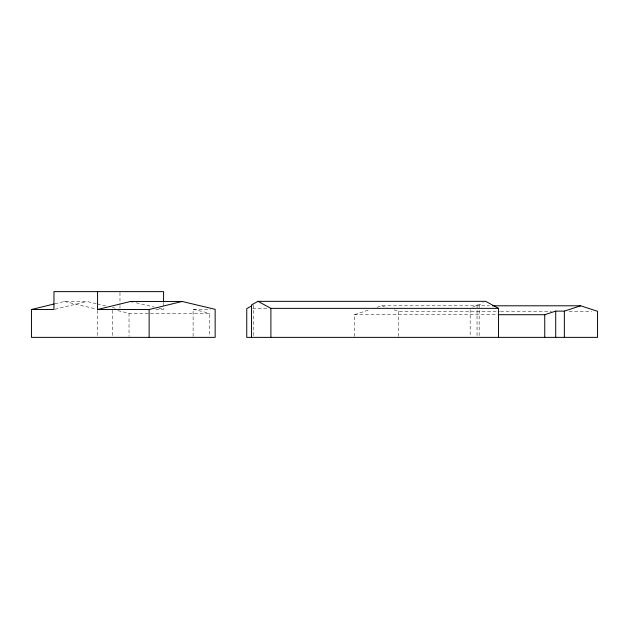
<?xml version="1.0" encoding="UTF-8"?>
<svg xmlns="http://www.w3.org/2000/svg" width="629" height="629" viewBox="0 0 629 629"><rect width="100%" height="100%" fill="white"/><g stroke="black" fill="none" stroke-linecap="round" stroke-linejoin="round"><path stroke-width="0.47" stroke-dasharray="3.15 2.36" d="M472.749 307.211L477.041 304.884L479.156 304.884L483.229 302.667M354.379 336.429L354.379 314.697L369.844 309.657M377.117 307.282L381.669 305.796L489.504 305.796M55.022 303.76L64.457 301.464L86.967 301.464L96.394 303.713M54.904 309.279L86.967 301.464M252.63 308.611L268.308 308.611M155.819 309.326L163.571 309.326L163.571 307.463M193.111 336.405L193.111 309.326L210.353 309.326M394.108 309.853L398.55 311.308L499.52 311.308M500.503 311.308L551.476 311.308M569.119 311.308L591.669 311.308M117.938 310.655L129.031 313.297L149.458 313.297M150.433 313.297L209.756 313.297L209.756 336.413M354.379 314.697L497.641 314.697M193.111 309.326L209.756 313.297M136.226 302.808L154.144 307.078M158.862 308.202L163.571 309.326M97.338 303.933L105.829 305.953M112.426 307.534L115.256 308.202M64.457 301.464L96.52 309.106M381.669 305.796L387 307.534M479.156 304.884L479.156 336.421M477.041 304.884L477.041 336.421M470.17 309.57L470.17 336.413M398.55 311.308L398.55 336.405M253.621 304.884L253.621 336.421M163.571 302.808L163.571 306.535M129.031 313.297L129.031 336.413M119.974 292.556L119.974 304.672M119.974 305.6L119.974 308.399M112.387 310.294L112.387 336.405M97.464 310.294L97.464 336.405"/><path stroke-width="0.94" d="M498.538 337.372L498.538 308.359L485.674 301.338L258.032 301.338L251.506 304.884L251.506 337.372M251.907 305.812L246.749 308.611L246.749 337.372L597.55 337.372L597.55 311.308L580.669 305.796L492.444 305.796M498.624 314.697L544.738 314.697L555.714 311.119L564.347 311.119L580.669 305.796M97.566 291.628L97.566 309.515L130.565 301.464L182.143 301.464L215.149 309.326L215.149 337.372L31.45 337.372L31.45 309.515L54.086 303.988M97.566 309.515L149.136 309.515L182.143 301.464M258.032 301.338L270.895 308.359L498.538 308.359M31.45 309.515L53.96 309.515L53.96 291.628L163.571 291.628L163.571 301.873M130.565 301.464L132.452 301.912M564.347 311.119L564.347 337.372M555.714 311.119L555.714 337.372M544.738 314.697L544.738 337.372M270.895 308.359L270.895 337.372M149.136 309.515L149.136 337.372"/></g></svg>
